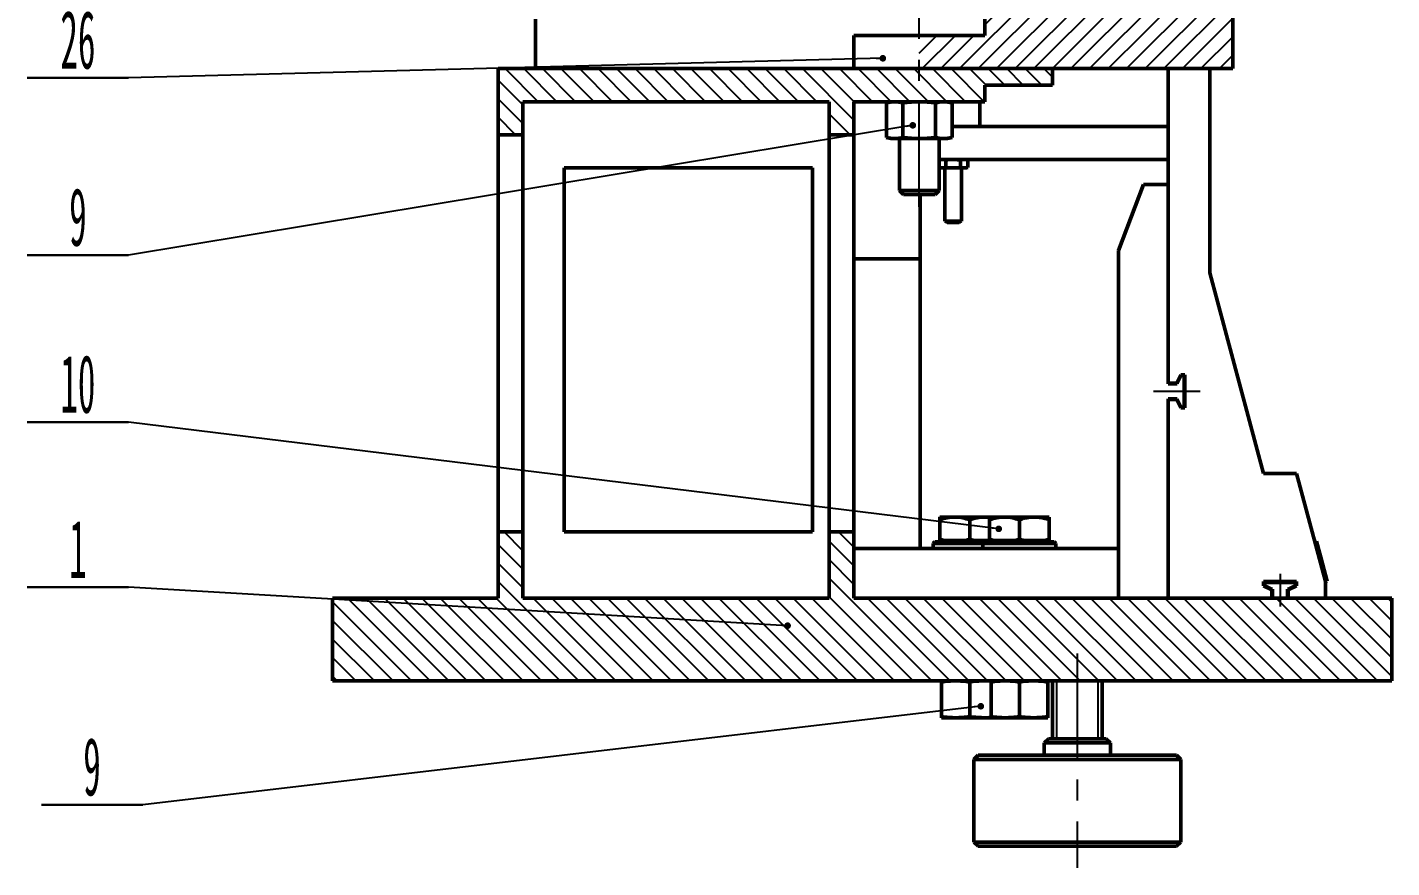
# Model space of a CAD drawing. Header units: millimetres. Extents: x 0 to 1189, y 0 to 841.
# Drawn here: x 756.7 to 921.6, y 296.8 to 398.4 of the extents above; entities that cross this region are included whole.
import ezdxf

# ---------------------------------------------------------------- set-up
doc = ezdxf.new("R2010")
doc.units = ezdxf.units.MM
doc.linetypes.add('CENTERX2', pattern=[20.32, 12.7, -2.54, 2.54, -2.54])
for name, color, linetype in [('中心线', 1, 'CENTERX2'), ('剖面线', 6, 'Continuous'), ('符号', 4, 'Continuous')]:
    doc.layers.add(name, color=color, linetype=linetype)
doc.layers.add('粗实线', color=255, linetype='Continuous', lineweight=50)
doc.styles.add('SLDTEXTSTYLE5', font='TXT', dxfattribs={"width": 0.44421})
doc.dimstyles.new('SLDDIMSTYLE1', dxfattribs={"dimtxt": 0.18, "dimasz": 0.8, "dimexe": 0, "dimexo": 0.0625, "dimgap": 0, "dimtad": 0, "dimtih": 1, "dimtoh": 1, "dimdec": 0, "dimrnd": 1e-09, "dimzin": 0, "dimdsep": 46, "dimtxsty": 'Standard', "dimblk1": 'DOT', "dimblk2": 'DOT', "dimsah": 1, "dimcen": 0.09, "dimadec": 0, "dimazin": 0, "dimtfac": 0.8, "dimtdec": 0, "dimtofl": 0, "dimtmove": 0, "dimatfit": 3, "dimldrblk": 'DOT', "dimfxl": 0, "dimfrac": 2, "dimtolj": 1, "dimtzin": 0, "dimarcsym": 0})

# ---------------------------------------------------------------- blocks, each defined once
blk = doc.blocks.new('SW_NOTE_0_80')
at = {"layer": '符号', "color": 0}
for p, q in [((-12.24, 0), (0, 0)), ((0, 0), (-12.24, 0)), ((-12.24, 0), (0, 0)), ((0, 0), (-12.24, 0)), ((-12.24, 0), (0, 0)), ((0, 0), (-12.24, 0))]:
    blk.add_line(p, q, dxfattribs=at)
at = {"layer": '符号', "color": 0, "insert": (-6.13, 8.12), "char_height": 7, "attachment_point": 2, "style": 'SLDTEXTSTYLE5'}
blk.add_mtext('26', dxfattribs=at)
blk = doc.blocks.new('_Dot')
at = {"color": 0, "linetype": 'ByBlock', "lineweight": -2}
blk.add_line((-0.5, 0), (-1, 0), dxfattribs=at)
at = {"color": 0, "linetype": 'ByBlock', "const_width": 0.5}
blk.add_lwpolyline([(-0.25, 0, 1), (0.25, 0, 1)], format="xyb", close=True, dxfattribs=at)
blk = doc.blocks.new('SW_NOTE_0_81')
at = {"layer": '符号', "color": 0}
for p, q in [((-12.24, 0), (0, 0)), ((0, 0), (-12.24, 0)), ((-12.24, 0), (0, 0)), ((0, 0), (-12.24, 0)), ((-12.24, 0), (0, 0)), ((0, 0), (-12.24, 0))]:
    blk.add_line(p, q, dxfattribs=at)
at = {"layer": '符号', "color": 0, "insert": (-6.12, 8.12), "char_height": 7, "attachment_point": 2, "style": 'SLDTEXTSTYLE5'}
blk.add_mtext('9', dxfattribs=at)
blk = doc.blocks.new('SW_NOTE_0_82')
at = {"layer": '符号', "color": 0}
for p, q in [((-12.24, 0), (0, 0)), ((0, 0), (-12.24, 0)), ((-12.24, 0), (0, 0)), ((0, 0), (-12.24, 0)), ((-12.24, 0), (0, 0)), ((0, 0), (-12.24, 0))]:
    blk.add_line(p, q, dxfattribs=at)
at = {"layer": '符号', "color": 0, "insert": (-6.13, 8.12), "char_height": 7, "attachment_point": 2, "style": 'SLDTEXTSTYLE5'}
blk.add_mtext('10', dxfattribs=at)
blk = doc.blocks.new('SW_NOTE_0_83')
at = {"layer": '符号', "color": 0}
for p, q in [((-12.24, 0), (0, 0)), ((0, 0), (-12.24, 0)), ((-12.24, 0), (0, 0)), ((0, 0), (-12.24, 0)), ((-12.24, 0), (0, 0)), ((0, 0), (-12.24, 0))]:
    blk.add_line(p, q, dxfattribs=at)
at = {"layer": '符号', "color": 0, "insert": (-6.12, 8.12), "char_height": 7, "attachment_point": 2, "style": 'SLDTEXTSTYLE5'}
blk.add_mtext('9', dxfattribs=at)
blk = doc.blocks.new('SW_NOTE_0_84')
at = {"layer": '符号', "color": 0}
for p, q in [((-12.24, 0), (0, 0)), ((0, 0), (-12.24, 0)), ((-12.24, 0), (0, 0)), ((0, 0), (-12.24, 0)), ((-12.24, 0), (0, 0)), ((0, 0), (-12.24, 0))]:
    blk.add_line(p, q, dxfattribs=at)
at = {"layer": '符号', "color": 0, "insert": (-6.12, 8.12), "char_height": 7, "attachment_point": 2, "style": 'SLDTEXTSTYLE5'}
blk.add_mtext('1', dxfattribs=at)

msp = doc.modelspace()

# ---------------------------------------------------------------- hatches: boundary and pattern name
at = {"layer": '剖面线'}
h = msp.add_hatch(dxfattribs=at)
h.set_pattern_fill('ANSI31', color=256, scale=0.5)
h.paths.add_polyline_path([(902.3995, 423.3971), (885.2104, 423.3971), (885.2104, 419.3971), (881.9739, 419.3971), (881.9739, 423.3971), (879.3995, 423.3971), (872.3995, 423.3971), (872.3995, 399.3971), (872.3995, 397.3971), (864.4958, 397.3971), (864.4958, 393.3971), (880.5921, 393.3971), (902.3995, 393.3971)])
h = msp.add_hatch(dxfattribs=at)
h.set_pattern_fill('ANSI31', color=256, scale=0.5, angle=90)
h.paths.add_polyline_path([(864.4958, 393.3971), (856.5921, 393.3971), (818.0921, 393.3971), (813.5921, 393.3971), (813.5921, 385.3971), (816.5921, 385.3971), (816.5921, 389.3971), (853.5921, 389.3971), (853.5921, 385.3971), (856.5921, 385.3971), (856.5921, 389.3971), (864.4958, 389.3971)])
h.paths.add_polyline_path([(872.3995, 391.3971), (880.5921, 391.3971), (880.5921, 393.3971), (864.4958, 393.3971), (864.4958, 389.3971), (872.3995, 389.3971)])
h = msp.add_hatch(dxfattribs=at)
h.set_pattern_fill('ANSI31', color=256, scale=0.5, angle=90)
h.paths.add_polyline_path([(921.5921, 329.3971), (856.5921, 329.3971), (856.5921, 337.3971), (853.5921, 337.3971), (853.5921, 329.3971), (816.5921, 329.3971), (816.5921, 337.3971), (813.5921, 337.3971), (813.5921, 329.3971), (793.5921, 329.3971), (793.5921, 319.3971), (921.5921, 319.3971)])

# ---------------------------------------------------------------- linework, layer by layer
for p, q in [((881.0921, 319.3971), (881.0921, 312.3971)), ((886.0921, 319.3971), (886.0921, 312.3971))]:
    msp.add_line(p, q)
at = {"layer": '中心线'}
for p, q in [((864.4958, 376.6771), (864.4958, 402.8575)), ((892.7863, 354.3971), (898.4467, 354.3971)), ((908.0921, 332.3475), (908.0921, 328.3827)), ((883.5921, 322.7186), (883.5921, 296.8074))]:
    msp.add_line(p, q, dxfattribs=at)
at = {"layer": '粗实线'}
for p, q in [((902.3995, 393.3971), (902.3995, 423.3971)), ((818.0921, 393.3971), (818.0921, 399.3971)), ((872.3995, 399.3971), (872.3995, 397.3971)), ((856.5921, 397.3971), (872.3995, 397.3971)), ((856.5921, 393.3971), (856.5921, 397.3971)), ((813.5921, 393.3971), (818.0921, 393.3971)), ((813.5921, 393.3971), (813.5921, 385.3971)), ((818.0921, 393.3971), (856.5921, 393.3971)), ((856.5921, 393.3971), (902.3995, 393.3971)), ((856.5921, 393.3971), (880.5921, 393.3971)), ((880.5921, 391.3971), (880.5921, 393.3971)), ((894.5921, 386.3971), (894.5921, 393.3971)), ((899.5921, 393.3971), (899.5921, 368.7176)), ((880.5921, 391.3971), (872.3995, 391.3971)), ((872.3995, 391.3971), (872.3995, 389.3971)), ((816.5921, 385.3971), (816.5921, 389.3971)), ((816.5921, 389.3971), (853.5921, 389.3971)), ((853.5921, 389.3971), (853.5921, 385.3971)), ((856.5921, 389.3971), (872.3995, 389.3971)), ((856.5921, 385.3971), (856.5921, 389.3971)), ((861.0707, 389.3971), (860.5408, 389.2551)), ((860.5408, 389.2551), (860.5408, 385.079)), ((862.5183, 389.2551), (862.5183, 385.079)), ((866.4733, 389.2551), (866.4733, 385.079)), ((868.4508, 389.2551), (867.9209, 389.3971)), ((868.4508, 389.2551), (868.4508, 385.079)), ((871.8286, 386.3971), (871.8286, 389.3971)), ((868.4508, 386.3971), (871.8286, 386.3971)), ((868.4508, 386.3971), (871.8286, 386.3971)), ((871.8286, 386.3971), (894.5921, 386.3971)), ((894.5921, 386.3971), (894.5921, 382.3971)), ((813.5921, 385.3971), (816.5921, 385.3971)), ((813.5921, 337.3971), (813.5921, 385.3971)), ((816.5921, 385.3971), (816.5921, 337.3971)), ((853.5921, 385.3971), (856.5921, 385.3971)), ((853.5921, 337.3971), (853.5921, 385.3971)), ((856.5921, 385.3971), (856.5921, 337.3971)), ((860.5408, 385.079), (861.0707, 384.9371)), ((861.5296, 384.9371), (861.0707, 384.9371)), ((864.4958, 384.9371), (861.5296, 384.9371)), ((862.0958, 384.9371), (862.0958, 378.6771)), ((867.4621, 384.9371), (864.4958, 384.9371)), ((866.8958, 378.6771), (866.8958, 384.9371)), ((867.9209, 384.9371), (867.4621, 384.9371)), ((867.9209, 384.9371), (868.4508, 385.079)), ((821.5921, 381.3971), (851.5921, 381.3971)), ((821.5921, 337.3971), (821.5921, 381.3971)), ((851.5921, 381.3971), (851.5921, 337.3971)), ((866.9921, 382.3971), (866.8958, 382.3712)), ((866.8958, 382.3665), (867.042, 382.3971)), ((894.5921, 382.3971), (866.8958, 382.3971)), ((866.8958, 381.4229), (866.9921, 381.3971)), ((866.9921, 381.3971), (867.042, 381.3971)), ((867.4828, 381.3971), (867.042, 381.3971)), ((867.7097, 381.4445), (867.4828, 381.3971)), ((868.1604, 381.3971), (867.4828, 381.3971)), ((867.5921, 381.3971), (867.5921, 374.9471)), ((867.7097, 382.3496), (868.1604, 382.3971)), ((867.7097, 381.4445), (867.7097, 382.3496)), ((869.036, 381.3971), (868.1604, 381.3971)), ((869.4867, 381.4445), (869.036, 381.3971)), ((869.036, 381.3971), (869.7105, 381.3971)), ((869.4867, 382.3496), (869.7105, 382.3971)), ((869.4867, 381.4445), (869.4867, 382.3496)), ((869.5921, 374.9471), (869.5921, 381.3971)), ((870.1453, 381.3971), (869.7105, 381.3971)), ((870.3691, 381.4445), (870.1453, 381.3971)), ((870.1453, 381.3971), (870.1921, 381.3971)), ((870.3691, 382.3496), (870.1921, 382.3971)), ((870.1921, 381.3971), (870.3691, 381.4445)), ((870.3691, 381.4445), (870.3691, 382.3496)), ((894.5921, 379.3971), (894.5921, 382.3971)), ((888.5921, 371.3971), (891.5921, 379.3971)), ((891.5921, 379.3971), (894.5921, 379.3971)), ((894.5921, 379.3971), (894.5921, 355.3971)), ((862.0958, 378.6771), (862.5758, 378.1971)), ((862.0958, 378.6771), (866.5743, 378.6771)), ((866.1586, 378.1971), (862.5758, 378.1971)), ((864.5921, 370.3971), (864.5921, 378.1971)), ((866.4158, 378.1971), (866.1586, 378.1971)), ((866.4158, 378.1971), (866.8958, 378.6771)), ((866.5743, 378.6771), (866.8958, 378.6771)), ((867.5921, 374.9471), (867.8519, 374.7971)), ((867.5921, 374.9471), (867.9184, 374.9471)), ((867.8519, 374.7971), (868.0934, 374.7971)), ((867.9184, 374.9471), (869.5921, 374.9471)), ((868.0934, 374.7971), (869.3323, 374.7971)), ((869.3323, 374.7971), (869.5921, 374.9471)), ((888.5921, 329.3971), (888.5921, 371.3971)), ((856.5921, 370.3971), (864.5921, 370.3971)), ((864.5921, 370.3971), (864.5921, 335.3971)), ((899.5921, 368.7176), (906.0921, 344.4592)), ((895.5921, 355.3971), (896.0921, 356.3971)), ((895.6816, 355.3523), (896.154, 356.2971)), ((896.0921, 356.3971), (896.5921, 356.3971)), ((896.4921, 356.2971), (896.154, 356.2971)), ((896.4921, 356.2971), (896.4921, 352.4971)), ((896.5921, 356.3971), (896.5921, 352.3971)), ((894.5921, 355.3971), (895.5921, 355.3971)), ((894.5921, 355.3971), (894.5921, 355.2971)), ((894.5921, 355.2971), (895.654, 355.2971)), ((895.6816, 355.3523), (895.654, 355.2971)), ((895.654, 353.4971), (894.5921, 353.4971)), ((894.5921, 353.4971), (894.5921, 353.3971)), ((895.5921, 353.3971), (894.5921, 353.3971)), ((894.5921, 353.3971), (894.5921, 329.3971)), ((896.0921, 352.3971), (895.5921, 353.3971)), ((895.6816, 353.4418), (895.654, 353.4971)), ((896.154, 352.4971), (895.6816, 353.4418)), ((896.5921, 352.3971), (896.0921, 352.3971)), ((896.4921, 352.4971), (896.154, 352.4971)), ((906.0921, 344.4592), (910.0921, 344.4592)), ((910.0921, 344.4592), (913.5921, 331.3971)), ((868.7921, 339.1971), (866.9921, 339.1971)), ((866.9921, 336.5186), (866.9921, 338.8755)), ((872.3921, 339.1971), (868.7921, 339.1971)), ((870.5921, 336.5186), (870.5921, 338.8755)), ((872.9929, 339.1971), (872.3921, 339.1971)), ((874.7921, 339.1971), (872.9921, 339.1971)), ((872.9921, 336.5186), (872.9921, 338.8755)), ((878.3921, 339.1971), (874.7921, 339.1971)), ((876.5921, 336.5186), (876.5921, 338.8755)), ((878.3921, 339.1971), (880.1921, 339.1971)), ((880.1921, 336.5186), (880.1921, 338.8755)), ((813.5921, 337.3971), (813.5921, 329.3971)), ((816.5921, 337.3971), (813.5921, 337.3971)), ((816.5921, 329.3971), (816.5921, 337.3971)), ((851.5921, 337.3971), (821.5921, 337.3971)), ((853.5921, 337.3971), (853.5921, 329.3971)), ((856.5921, 337.3971), (853.5921, 337.3971)), ((856.5921, 329.3971), (856.5921, 337.3971)), ((867.5455, 336.3571), (866.9921, 336.5186)), ((870.5921, 336.5186), (870.0388, 336.3571)), ((871.1455, 336.3571), (870.5921, 336.5186)), ((873.5455, 336.3571), (872.9921, 336.5186)), ((872.9921, 336.5186), (872.9921, 336.3571)), ((876.5921, 336.5186), (876.0388, 336.3571)), ((880.1921, 336.5186), (879.6388, 336.3571)), ((880.1921, 336.3571), (880.1921, 336.5186)), ((856.5921, 335.3971), (888.5921, 335.3971)), ((866.3921, 336.1971), (866.1921, 335.9971)), ((866.1921, 335.9971), (866.1921, 335.3971)), ((868.0553, 335.9971), (866.1921, 335.9971)), ((868.1706, 336.1971), (866.3921, 336.1971)), ((866.9921, 336.3571), (866.9921, 336.1971)), ((866.9921, 336.3571), (867.5455, 336.3571)), ((868.7921, 336.3571), (867.5455, 336.3571)), ((872.1921, 335.9971), (868.0553, 335.9971)), ((872.3921, 336.1971), (868.1706, 336.1971)), ((870.0388, 336.3571), (868.7921, 336.3571)), ((870.0388, 336.3571), (871.1455, 336.3571)), ((872.3921, 336.3571), (871.1455, 336.3571)), ((872.3921, 336.1971), (872.1921, 335.9971)), ((872.1921, 335.9971), (872.1921, 335.3971)), ((874.0553, 335.9971), (872.1921, 335.9971)), ((872.9921, 336.3571), (872.3921, 336.3571)), ((874.1706, 336.1971), (872.3921, 336.1971)), ((872.9921, 336.3571), (872.9921, 336.1971)), ((872.9921, 336.3571), (873.5455, 336.3571)), ((874.7921, 336.3571), (873.5455, 336.3571)), ((880.9921, 335.9971), (874.0553, 335.9971)), ((880.7921, 336.1971), (874.1706, 336.1971)), ((876.0388, 336.3571), (874.7921, 336.3571)), ((876.0388, 336.3571), (877.1455, 336.3571)), ((878.3921, 336.3571), (877.1455, 336.3571)), ((879.6388, 336.3571), (878.3921, 336.3571)), ((879.6388, 336.3571), (880.1921, 336.3571)), ((880.1921, 336.1971), (880.1921, 336.3571)), ((880.9921, 335.9971), (880.7921, 336.1971)), ((880.9921, 335.3971), (880.9921, 335.9971)), ((912.4912, 336.2784), (912.2981, 336.2267)), ((912.4912, 336.2784), (913.0089, 334.3466)), ((913.0089, 334.3466), (912.8157, 334.2948)), ((913.0089, 334.3466), (913.7853, 331.4488)), ((906.0921, 331.3971), (906.0921, 330.8971)), ((910.0921, 331.3971), (906.0921, 331.3971)), ((906.0921, 330.8971), (907.0921, 330.3971)), ((906.1921, 331.2971), (909.9921, 331.2971)), ((906.1921, 331.2971), (906.1921, 330.9589)), ((907.1369, 330.4865), (906.1921, 330.9589)), ((907.0921, 330.3971), (907.0921, 329.3971)), ((907.1369, 330.4865), (907.1921, 330.4589)), ((907.1921, 329.3971), (907.1921, 330.4589)), ((909.0474, 330.4865), (908.9921, 330.4589)), ((908.9921, 330.4589), (908.9921, 329.3971)), ((909.9921, 330.9589), (909.0474, 330.4865)), ((909.0921, 330.3971), (910.0921, 330.8971)), ((909.0921, 330.3971), (909.0921, 329.3971)), ((909.9921, 331.2971), (909.9921, 330.9589)), ((910.0921, 330.8971), (910.0921, 331.3971)), ((913.7853, 331.4488), (913.5921, 331.3971)), ((913.5921, 331.3971), (913.5921, 329.3971)), ((793.5921, 319.3971), (793.5921, 329.3971)), ((793.5921, 329.3971), (813.5921, 329.3971)), ((816.5921, 329.3971), (853.5921, 329.3971)), ((856.5921, 329.3971), (921.5921, 329.3971)), ((907.0921, 329.3971), (907.1921, 329.3971)), ((908.9921, 329.3971), (909.0921, 329.3971)), ((921.5921, 319.3971), (921.5921, 329.3971)), ((793.5921, 319.3971), (921.5921, 319.3971)), ((867.167, 315.079), (867.167, 319.2551)), ((870.5921, 315.079), (870.5921, 319.2551)), ((873.167, 319.2551), (873.167, 315.079)), ((876.5921, 319.2551), (876.5921, 315.079)), ((880.0173, 319.2551), (880.0173, 315.079)), ((880.5921, 319.3971), (880.5921, 312.3971)), ((880.5921, 319.3971), (886.5921, 319.3971)), ((886.5921, 319.3971), (886.5921, 312.3971)), ((867.167, 314.9371), (868.8796, 314.9371)), ((868.8796, 314.9371), (872.3047, 314.9371)), ((873.167, 314.9371), (872.3047, 314.9371)), ((874.8796, 314.9371), (873.167, 314.9371)), ((878.3047, 314.9371), (874.8796, 314.9371)), ((880.0173, 314.9371), (878.3047, 314.9371)), ((880.0921, 312.3971), (879.5921, 311.8971)), ((879.5921, 311.8971), (879.5921, 310.3971)), ((879.5921, 311.8971), (887.5921, 311.8971)), ((880.5921, 312.3971), (880.0921, 312.3971)), ((880.5921, 312.3971), (886.5921, 312.3971)), ((886.5921, 312.3971), (887.0921, 312.3971)), ((887.0921, 312.3971), (887.5921, 311.8971)), ((887.5921, 311.8971), (887.5921, 310.3971)), ((871.5921, 310.3971), (871.0921, 309.8971)), ((871.5921, 310.3971), (895.5921, 310.3971)), ((895.5921, 310.3971), (896.0921, 309.8971)), ((871.0921, 299.8971), (871.0921, 309.8971)), ((871.0921, 309.8971), (896.0921, 309.8971)), ((896.0921, 309.8971), (896.0921, 299.8971)), ((871.5921, 299.3971), (871.0921, 299.8971)), ((896.0921, 299.8971), (871.0921, 299.8971)), ((883.5921, 299.3971), (871.5921, 299.3971)), ((890.5921, 299.3971), (876.5921, 299.3971)), ((883.5921, 299.3971), (895.5921, 299.3971)), ((896.0921, 299.8971), (895.5921, 299.3971))]:
    msp.add_line(p, q, dxfattribs=at)
for points, knots in [([(860.5408, 389.2551), (860.7047, 389.2953), (861.033, 389.376), (861.3638, 389.39), (861.5296, 389.3971)], [0, 0, 0, 0, 0.49896317, 1, 1, 1, 1]), ([(861.5296, 389.3971), (861.6946, 389.3901), (862.0253, 389.3761), (862.3537, 389.2955), (862.5183, 389.2551)], [0, 0, 0, 0, 0.49879082, 1, 1, 1, 1]), ([(862.5183, 389.2551), (862.846, 389.2953), (863.5028, 389.376), (864.1643, 389.39), (864.4958, 389.3971)], [0, 0, 0, 0, 0.498963166, 1, 1, 1, 1]), ([(864.4958, 389.3971), (864.8258, 389.3901), (865.4874, 389.3761), (866.1441, 389.2955), (866.4733, 389.2551)], [0, 0, 0, 0, 0.49879082, 1, 1, 1, 1]), ([(866.4733, 389.2551), (866.5473, 389.2742), (866.8752, 389.3591), (867.206, 389.3805), (867.4621, 389.3971)], [0, 0, 0, 0, 0.22571157, 1, 1, 1, 1]), ([(867.4621, 389.3971), (867.6271, 389.3901), (867.9578, 389.3761), (868.2862, 389.2955), (868.4508, 389.2551)], [0, 0, 0, 0, 0.49879082, 1, 1, 1, 1]), ([(861.5296, 384.9371), (861.3646, 384.944), (861.0338, 384.958), (860.7054, 385.0386), (860.5408, 385.079)], [0, 0, 0, 0, 0.49879082, 1, 1, 1, 1]), ([(862.5183, 385.079), (862.3545, 385.0388), (862.0261, 384.9581), (861.6953, 384.9441), (861.5296, 384.9371)], [0, 0, 0, 0, 0.49896317, 1, 1, 1, 1]), ([(864.4958, 384.9371), (864.1658, 384.944), (863.5043, 384.958), (862.8475, 385.0386), (862.5183, 385.079)], [0, 0, 0, 0, 0.49879082, 1, 1, 1, 1]), ([(866.4733, 385.079), (866.1456, 385.0388), (865.4888, 384.9581), (864.8273, 384.9441), (864.4958, 384.9371)], [0, 0, 0, 0, 0.49896317, 1, 1, 1, 1]), ([(867.4621, 384.9371), (867.206, 384.9536), (866.8752, 384.975), (866.5473, 385.0599), (866.4733, 385.079)], [0, 0, 0, 0, 0.77428843, 1, 1, 1, 1]), ([(868.4508, 385.079), (868.287, 385.0388), (867.9586, 384.9581), (867.6278, 384.9441), (867.4621, 384.9371)], [0, 0, 0, 0, 0.49896317, 1, 1, 1, 1]), ([(867.042, 381.3971), (867.029, 381.399), (866.9802, 381.4063), (866.9315, 381.4181), (866.8958, 381.4268)], [0, 0, 0, 0, 0.26585008, 1, 1, 1, 1]), ([(867.4828, 382.3971), (867.4958, 382.3951), (867.5717, 382.3836), (867.6472, 382.365), (867.7097, 382.3496)], [0, 0, 0, 0, 0.17129505, 1, 1, 1, 1]), ([(868.1604, 381.3971), (868.1225, 381.4), (867.9719, 381.4118), (867.822, 381.4305), (867.7097, 381.4445)], [0, 0, 0, 0, 0.25130383, 1, 1, 1, 1]), ([(869.036, 382.3971), (869.0739, 382.3941), (869.2245, 382.3823), (869.3744, 382.3636), (869.4867, 382.3496)], [0, 0, 0, 0, 0.25130383, 1, 1, 1, 1]), ([(869.7105, 381.3971), (869.6975, 381.3991), (869.6227, 381.4106), (869.5482, 381.4292), (869.4867, 381.4445)], [0, 0, 0, 0, 0.17381672, 1, 1, 1, 1]), ([(870.1453, 382.3971), (870.1583, 382.3951), (870.2331, 382.3835), (870.3076, 382.365), (870.3691, 382.3496)], [0, 0, 0, 0, 0.173816725, 1, 1, 1, 1]), ([(866.9921, 338.8755), (867.2845, 338.9654), (867.8745, 339.1468), (868.4844, 339.1802), (868.7921, 339.1971)], [0, 0, 0, 0, 0.49545796, 1, 1, 1, 1]), ([(866.9921, 339.1971), (866.9921, 339.1866), (866.9921, 339.1655), (866.9921, 339.0317), (866.9921, 338.9175), (866.9921, 338.8755)], [0, 0, 0, 0, 0.38387109, 0.77334068, 1, 1, 1, 1]), ([(868.7921, 339.1971), (868.8348, 339.1967), (869.1579, 339.1938), (869.7671, 339.1235), (870.3155, 338.9587), (870.5921, 338.8755)], [0, 0, 0, 0, 0.07010709, 0.53079324, 1, 1, 1, 1]), ([(870.5921, 338.8755), (870.8845, 338.9654), (871.4745, 339.1468), (872.0844, 339.1802), (872.3921, 339.1971)], [0, 0, 0, 0, 0.49545796, 1, 1, 1, 1]), ([(872.3921, 339.1971), (872.4348, 339.1969), (872.6357, 339.1963), (872.8351, 339.1656), (872.9921, 339.1414)], [0, 0, 0, 0, 0.212584432, 1, 1, 1, 1]), ([(872.9921, 338.8755), (873.2845, 338.9654), (873.8745, 339.1468), (874.4844, 339.1802), (874.7921, 339.1971)], [0, 0, 0, 0, 0.49545796, 1, 1, 1, 1]), ([(872.9921, 339.1971), (872.9921, 339.1967), (872.9921, 339.1938), (872.9921, 339.1235), (872.9921, 338.9587), (872.9921, 338.8755)], [0, 0, 0, 0, 0.07010709, 0.53079324, 1, 1, 1, 1]), ([(874.7921, 339.1971), (874.8348, 339.1967), (875.1579, 339.1938), (875.7671, 339.1235), (876.3155, 338.9587), (876.5921, 338.8755)], [0, 0, 0, 0, 0.07010709, 0.53079324, 1, 1, 1, 1]), ([(876.5921, 338.8755), (876.7253, 338.9175), (877.084, 339.0307), (877.684, 339.1649), (878.1551, 339.1863), (878.3921, 339.1971)], [0, 0, 0, 0, 0.22665983, 0.61085078, 1, 1, 1, 1]), ([(878.3921, 339.1971), (878.5409, 339.1927), (878.9184, 339.1816), (879.5233, 339.0799), (879.9684, 338.9439), (880.1921, 338.8755)], [0, 0, 0, 0, 0.2441807, 0.62003708, 1, 1, 1, 1]), ([(880.1921, 338.8755), (880.1921, 338.9654), (880.1921, 339.1468), (880.1921, 339.1802), (880.1921, 339.1971)], [0, 0, 0, 0, 0.49545796, 1, 1, 1, 1]), ([(866.9921, 336.5186), (866.9921, 336.476), (866.9921, 336.4173), (866.9921, 336.37), (866.9921, 336.3571)], [0, 0, 0, 0, 0.72531474, 1, 1, 1, 1]), ([(877.1455, 336.3571), (877.0945, 336.37), (876.9086, 336.4173), (876.7252, 336.476), (876.5921, 336.5186)], [0, 0, 0, 0, 0.27468526, 1, 1, 1, 1]), ([(867.167, 319.2551), (867.4508, 319.2953), (868.0196, 319.376), (868.5925, 319.39), (868.8796, 319.3971)], [0, 0, 0, 0, 0.49896317, 1, 1, 1, 1]), ([(867.167, 319.3971), (867.167, 319.3901), (867.167, 319.3761), (867.167, 319.2955), (867.167, 319.2551)], [0, 0, 0, 0, 0.49879082, 1, 1, 1, 1]), ([(868.8796, 319.3971), (869.1654, 319.3901), (869.7383, 319.3761), (870.3071, 319.2955), (870.5921, 319.2551)], [0, 0, 0, 0, 0.49879082, 1, 1, 1, 1]), ([(870.5921, 319.2551), (870.7203, 319.2742), (871.2883, 319.3591), (871.8612, 319.3805), (872.3047, 319.3971)], [0, 0, 0, 0, 0.22571157, 1, 1, 1, 1]), ([(872.3047, 319.3971), (872.5908, 319.3956), (872.879, 319.3941), (873.165, 319.3591), (873.167, 319.3588)], [0, 0, 0, 0, 0.992983144, 1, 1, 1, 1]), ([(873.167, 319.2551), (873.4508, 319.2953), (874.0196, 319.376), (874.5925, 319.39), (874.8796, 319.3971)], [0, 0, 0, 0, 0.49896317, 1, 1, 1, 1]), ([(873.167, 319.3971), (873.167, 319.3805), (873.167, 319.3591), (873.167, 319.2742), (873.167, 319.2551)], [0, 0, 0, 0, 0.77428843, 1, 1, 1, 1]), ([(874.8796, 319.3971), (875.1654, 319.3901), (875.7383, 319.3761), (876.3071, 319.2955), (876.5921, 319.2551)], [0, 0, 0, 0, 0.498790823, 1, 1, 1, 1]), ([(876.5921, 319.2551), (876.8759, 319.2953), (877.4447, 319.376), (878.0177, 319.39), (878.3047, 319.3971)], [0, 0, 0, 0, 0.49896317, 1, 1, 1, 1]), ([(878.3047, 319.3971), (878.5905, 319.3901), (879.1634, 319.3761), (879.7322, 319.2955), (880.0173, 319.2551)], [0, 0, 0, 0, 0.49879082, 1, 1, 1, 1]), ([(880.0173, 319.2551), (880.0173, 319.2742), (880.0173, 319.3591), (880.0173, 319.3805), (880.0173, 319.3971)], [0, 0, 0, 0, 0.22571157, 1, 1, 1, 1]), ([(868.8796, 314.9371), (868.5938, 314.944), (868.0209, 314.958), (867.4521, 315.0386), (867.167, 315.079)], [0, 0, 0, 0, 0.49879082, 1, 1, 1, 1]), ([(867.167, 315.079), (867.167, 315.0388), (867.167, 314.9581), (867.167, 314.9441), (867.167, 314.9371)], [0, 0, 0, 0, 0.49896317, 1, 1, 1, 1]), ([(870.5921, 315.079), (870.3083, 315.0388), (869.7396, 314.9581), (869.1666, 314.9441), (868.8796, 314.9371)], [0, 0, 0, 0, 0.498963166, 1, 1, 1, 1]), ([(872.3047, 314.9371), (871.8612, 314.9536), (871.2883, 314.975), (870.7203, 315.0599), (870.5921, 315.079)], [0, 0, 0, 0, 0.774288431, 1, 1, 1, 1]), ([(873.167, 314.9751), (873.1663, 314.975), (872.8802, 314.9401), (872.5921, 314.9386), (872.3047, 314.9371)], [0, 0, 0, 0, 0.00253057, 1, 1, 1, 1]), ([(874.8796, 314.9371), (874.5938, 314.944), (874.0209, 314.958), (873.4521, 315.0386), (873.167, 315.079)], [0, 0, 0, 0, 0.49879082, 1, 1, 1, 1]), ([(873.167, 315.079), (873.167, 315.0599), (873.167, 314.975), (873.167, 314.9536), (873.167, 314.9371)], [0, 0, 0, 0, 0.22571157, 1, 1, 1, 1]), ([(876.5921, 315.079), (876.3083, 315.0388), (875.7396, 314.9581), (875.1666, 314.9441), (874.8796, 314.9371)], [0, 0, 0, 0, 0.498963166, 1, 1, 1, 1]), ([(878.3047, 314.9371), (878.0189, 314.944), (877.446, 314.958), (876.8772, 315.0386), (876.5921, 315.079)], [0, 0, 0, 0, 0.49879082, 1, 1, 1, 1]), ([(880.0173, 315.079), (879.7335, 315.0388), (879.1647, 314.9581), (878.5918, 314.9441), (878.3047, 314.9371)], [0, 0, 0, 0, 0.49896317, 1, 1, 1, 1]), ([(880.0173, 314.9371), (880.0173, 314.9536), (880.0173, 314.975), (880.0173, 315.0599), (880.0173, 315.079)], [0, 0, 0, 0, 0.77428843, 1, 1, 1, 1])]:
    msp.add_open_spline(points, degree=3, knots=knots, dxfattribs=at)

# ---------------------------------------------------------------- block references
at = {"layer": '符号'}
for name, p in [('SW_NOTE_0_80', (768.9342, 392.2857)), ('SW_NOTE_0_81', (768.9342, 370.8571)), ('SW_NOTE_0_82', (768.9342, 350.6757)), ('SW_NOTE_0_84', (768.9342, 330.7211)), ('SW_NOTE_0_83', (770.6349, 304.4172))]:
    msp.add_blockref(name, p, dxfattribs=at)

# ---------------------------------------------------------------- leaders
for points in [[(860.0906, 394.6468), (768.9342, 392.2857)], [(863.7075, 386.547), (768.9342, 370.8571)], [(874.1017, 337.7677), (768.9342, 350.6757)], [(848.5813, 326.0657), (768.9342, 330.7211)], [(871.9311, 316.328), (770.6349, 304.4172)]]:
    msp.add_leader(points, dimstyle='SLDDIMSTYLE1', dxfattribs=at)

doc.saveas('drawing.dxf')
